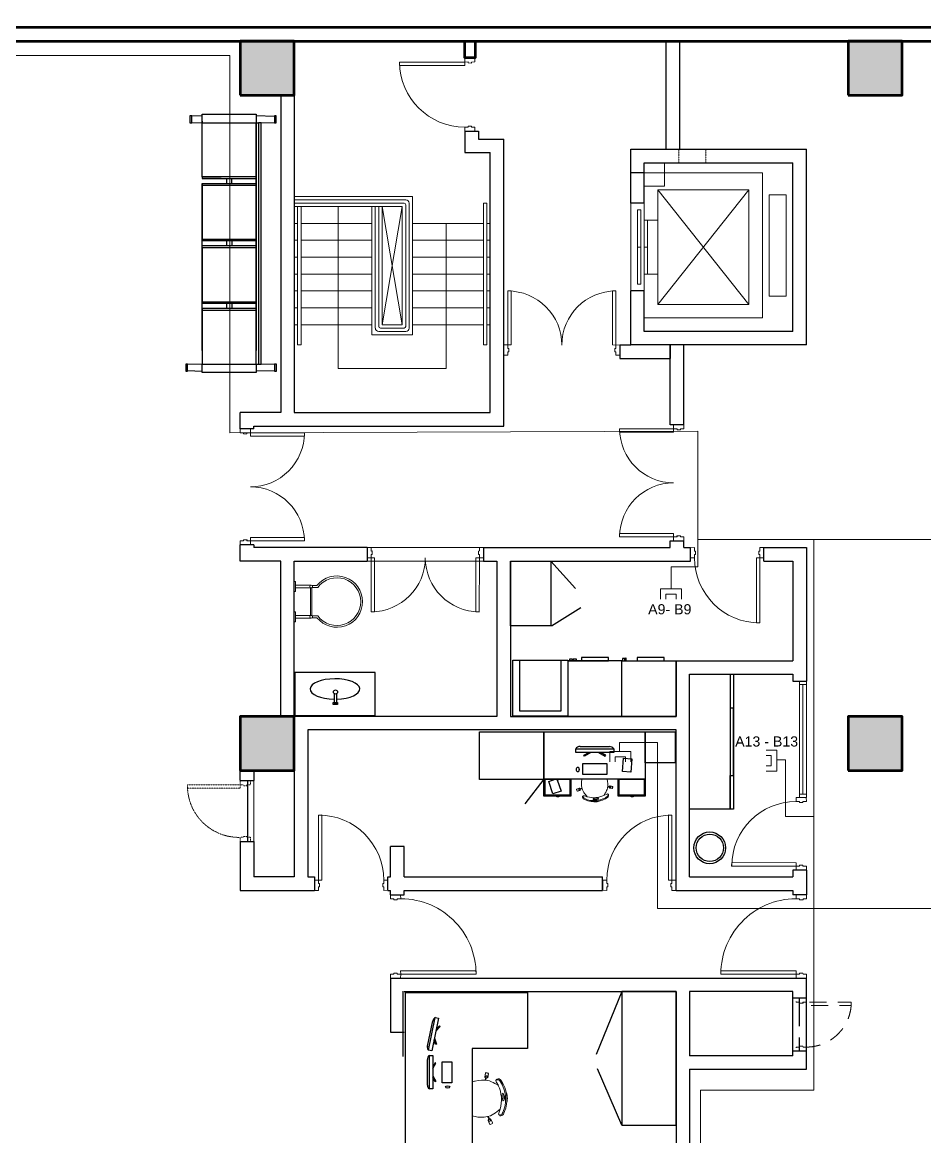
# Model space of a CAD drawing. Header units: millimetres. Extents: x 521 to 148073, y -17811 to 32040.
# Drawn here: x 15296 to 29026, y 15078 to 32040 of the extents above; entities that cross this region are included whole.
import ezdxf

# ---------------------------------------------------------------- set-up
doc = ezdxf.new("R2010")
doc.units = ezdxf.units.MM
doc.linetypes.add('DGN Style 2', pattern=[0.41784, 0.250704, -0.167136])
doc.linetypes.add('DGN Style 3', pattern=[0.584976, 0.41784, -0.167136])
for name, color, linetype, lineweight in [('nabytek', 7, 'Continuous', 30), ('OAP220', 1, 'Continuous', 30), ('OAP240', 7, 'Continuous', 0), ('OAP280', 2, 'Continuous', 53), ('OAP313', 1, 'Continuous', 0), ('OAP314', 5, 'Continuous', 0), ('OAP315', 5, 'Continuous', 0), ('OAP325', 1, 'Continuous', 0), ('OAP341', 5, 'Continuous', 0), ('OAP417', 2, 'Continuous', 0), ('OAP660', 7, 'Continuous', 0), ('RC1.', 190, 'Continuous', 20)]:
    doc.layers.add(name, color=color, linetype=linetype, lineweight=lineweight)
doc.layers.add('PDF_Geometrie', color=7, linetype='Continuous', true_color=0xbdbdbd)
doc.layers.add('srafa', color=7, linetype='Continuous')
doc.styles.add('PDF Arial', font='arial.ttf')

# ---------------------------------------------------------------- blocks, each defined once
blk = doc.blocks.new('*U14')
at = {"layer": 'OAP313', "linetype": 'DGN Style 2', "flags": 128}
for points in [[(-0.266, 0.436), (-0.222, 0.395), (-0.188, 0.431), (-0.177, 0.421), (-0.142, 0.457), (-0.153, 0.467), (-0.119, 0.503), (-0.162, 0.545), (-0.266, 0.436)], [(0.302, -0.106), (0.258, -0.065), (0.293, -0.028), (0.282, -0.018), (0.317, 0.018), (0.328, 0.008), (0.362, 0.044), (0.405, 0.002), (0.302, -0.106)], [(-0.236, -0.51), (-0.2, -0.545), (0.258, -0.065), (0.222, -0.03), (-0.236, -0.51)]]:
    blk.add_lwpolyline(points, close=True, dxfattribs=at)
at = {"layer": 'OAP313', "linetype": 'DGN Style 2', "extrusion": (0, 0, -1)}
blk.add_arc((-0.26, -0.064), 0.666, 313.7679, 43.5275, dxfattribs=at)
blk = doc.blocks.new('AP600-90_1')
at = {"layer": 'OAP313', "linetype": 'DGN Style 2', "rotation": 313.6892711747349}
blk.add_blockref('*U14', (-0.132, 0.291), dxfattribs=at)
blk = doc.blocks.new('*U12')
at = {"layer": 'OAP220'}
for p, q in [((0.43, 0.178), (0.543, 0.013)), ((-0.217, -0.266), (-0.104, -0.431))]:
    blk.add_line(p, q, dxfattribs=at)
at = {"layer": 'OAP220', "linetype": 'DGN Style 3'}
blk.add_line((-0.158, -0.353), (0.49, 0.091), dxfattribs=at)
at = {"layer": 'OAP313', "linetype": 'DGN Style 2', "rotation": 304.477440899856}
blk.add_blockref('AP600-90_1', (-0.217, -0.266), dxfattribs=at)
blk = doc.blocks.new('AP600-90')
at = {"layer": 'OAP220', "rotation": 55.52255910014399}
blk.add_blockref('*U12', (-0.097, 0.33), dxfattribs=at)
blk = doc.blocks.new('*U6')
at = {"layer": 'OAP315', "extrusion": (0, 0, -1), "flags": 128}
for points in [[(-0.649, 0.332), (-0.607, 0.289), (-0.643, 0.254), (-0.633, 0.243), (-0.669, 0.209), (-0.68, 0.22), (-0.716, 0.185), (-0.757, 0.229), (-0.649, 0.332)], [(0.059, -0.409), (0.025, -0.373), (0.723, 0.294), (0.757, 0.258), (0.059, -0.409)], [(0.101, -0.452), (0.059, -0.409), (0.023, -0.444), (0.013, -0.433), (-0.023, -0.467), (-0.013, -0.478), (-0.049, -0.513), (-0.008, -0.556), (0.101, -0.452)]]:
    blk.add_lwpolyline(points, close=True, dxfattribs=at)
at = {"layer": 'OAP315'}
blk.add_arc((-0.059, -0.409), 0.965, 46.3107, 136.3107, dxfattribs=at)
blk = doc.blocks.new('A900-90')
at = {"layer": 'OAP315', "rotation": 313.6892712838268}
blk.add_blockref('*U6', (0.397, 0.24), dxfattribs=at)
blk = doc.blocks.new('*U8')
at = {"layer": 'OAP315', "extrusion": (0, 0, -1), "flags": 128}
for points in [[(-0.486, 0.735), (-0.532, 0.754), (-0.836, 0.014), (-0.789, -0.005), (-0.486, 0.735)], [(0.645, -0.593), (0.599, -0.574), (0.902, 0.167), (0.948, 0.148), (0.645, -0.593)], [(-0.891, 0.037), (-0.836, 0.014), (-0.855, -0.032), (-0.841, -0.038), (-0.86, -0.084), (-0.874, -0.079), (-0.893, -0.125), (-0.948, -0.102), (-0.891, 0.037)], [(0.7, -0.615), (0.645, -0.593), (0.626, -0.639), (0.612, -0.633), (0.593, -0.68), (0.607, -0.685), (0.588, -0.731), (0.643, -0.754), (0.7, -0.615)]]:
    blk.add_lwpolyline(points, close=True, dxfattribs=at)
at = {"layer": 'OAP315', "extrusion": (0, 0, -1)}
blk.add_arc((-0.836, 0.014), 0.8, 337.7176, 67.7176, dxfattribs=at)
at = {"layer": 'OAP315'}
blk.add_arc((-0.645, -0.593), 0.8, 22.2824, 112.2824, dxfattribs=at)
blk = doc.blocks.new('B1500-91')
at = {"layer": 'OAP315', "rotation": 67.71764840910753}
blk.add_blockref('*U8', (-0.304, 0.881), dxfattribs=at)
blk = doc.blocks.new('*U43')
at = {"layer": 'OAP280', "lineweight": 0}
for p, q in [((-0.266, 0.062), (0.127, 0.198)), ((-0.257, 0.044), (0.131, 0.178)), ((0.127, 0.187), (0.204, -0.034)), ((0.165, 0.2), (0.242, -0.021)), ((-0.298, 0.04), (-0.221, -0.181)), ((-0.26, 0.053), (-0.184, -0.168)), ((-0.273, -0.199), (-0.132, -0.15)), ((-0.132, -0.15), (-0.126, -0.165)), ((0.152, -0.052), (0.294, -0.003)), ((0.157, -0.067), (0.152, -0.052)), ((0.294, -0.003), (0.299, -0.018)), ((-0.268, -0.214), (-0.273, -0.199))]:
    blk.add_line(p, q, dxfattribs=at)
for centre in [(0.146, 0.194), (-0.279, 0.047)]:
    blk.add_circle(centre, 0.02, dxfattribs=at)
blk = doc.blocks.new('*U42')
at = {"layer": 'OAP280', "lineweight": 0}
for p, q in [((-0.281, 0.102), (-0.224, 0.141)), ((-0.266, 0.08), (-0.198, 0.126)), ((-0.027, -0.269), (0.041, -0.222)), ((-0.011, -0.291), (0.046, -0.252))]:
    blk.add_line(p, q, dxfattribs=at)
for radius, start, end in [(0.38, 34.4774, 175.6212), (0.353, 34.4773, 177.6887)]:
    blk.add_arc((0.155, 0.112), radius, start, end, dxfattribs=at)
at = {"layer": 'OAP280', "lineweight": 0, "extrusion": (0, 0, -1)}
for radius, start, end in [(0.353, 145.5224, 288.7338), (0.38, 145.5226, 286.6663)]:
    blk.add_arc((-0.155, 0.112), radius, start, end, dxfattribs=at)
at = {"layer": 'OAP280', "lineweight": 0, "rotation": 285.4165322629531}
blk.add_blockref('*U43', (-0.257, -0.199), dxfattribs=at)
blk = doc.blocks.new('*U45')
at = {"layer": 'OAP315', "extrusion": (0, 0, -1), "flags": 128}
for points in [[(0.059, -0.409), (0.025, -0.373), (0.715, 0.287), (0.75, 0.251), (0.059, -0.409)], [(-0.642, 0.325), (-0.6, 0.282), (-0.636, 0.247), (-0.626, 0.236), (-0.662, 0.202), (-0.673, 0.212), (-0.709, 0.178), (-0.75, 0.221), (-0.642, 0.325)], [(0.101, -0.452), (0.059, -0.409), (0.023, -0.444), (0.013, -0.433), (-0.023, -0.467), (-0.013, -0.478), (-0.049, -0.513), (-0.008, -0.556), (0.101, -0.452)]]:
    blk.add_lwpolyline(points, close=True, dxfattribs=at)
at = {"layer": 'OAP315'}
blk.add_arc((-0.059, -0.409), 0.955, 46.3107, 136.3107, dxfattribs=at)
blk = doc.blocks.new('A900-90_1')
at = {"layer": 'OAP315', "rotation": 313.6892712838268}
blk.add_blockref('*U45', (0.397, 0.24), dxfattribs=at)
blk = doc.blocks.new('*U46')
at = {"layer": 'OAP315', "flags": 128}
for points in [[(-0.479, 0.211), (-0.451, 0.17), (0.469, 0.801), (0.441, 0.843), (-0.479, 0.211)], [(-0.513, 0.26), (-0.479, 0.211), (-0.52, 0.183), (-0.512, 0.17), (-0.553, 0.142), (-0.562, 0.154), (-0.603, 0.126), (-0.637, 0.175), (-0.513, 0.26)], [(0.186, -0.758), (0.152, -0.708), (0.111, -0.737), (0.102, -0.724), (0.061, -0.753), (0.069, -0.765), (0.028, -0.793), (0.062, -0.843), (0.186, -0.758)]]:
    blk.add_lwpolyline(points, close=True, dxfattribs=at)
at = {"layer": 'OAP315'}
blk.add_arc((-0.479, 0.211), 1.116, 301.9098, 34.4774, dxfattribs=at)

msp = doc.modelspace()

# ---------------------------------------------------------------- linework, layer by layer
at = {"layer": 'nabytek'}
for p, q in [((18033, 30614), (17873, 30611)), ((18033, 30537), (18033, 30511)), ((19134, 30607), (18855, 30614)), ((17873, 30515), (18033, 30511)), ((18033, 30511), (18855, 30511)), ((18855, 30511), (19134, 30516)), ((18855, 30511), (18855, 29689)), ((18855, 29689), (18033, 29689)), ((18033, 29689), (18321, 29689)), ((18033, 29689), (18033, 29663)), ((18485, 29689), (18403, 29689)), ((18033, 29663), (18855, 29663)), ((18033, 29586), (18855, 29586)), ((18033, 29586), (18033, 29560)), ((18033, 29560), (18855, 29560)), ((18033, 29560), (18033, 28738)), ((18321, 29586), (18444, 29586)), ((18403, 29663), (18403, 29586)), ((18444, 29586), (18485, 29586)), ((18485, 29586), (18485, 29663)), ((18033, 28738), (18855, 28738)), ((18855, 28712), (18033, 28712)), ((18403, 28712), (18403, 28635)), ((18403, 28712), (18403, 28635)), ((18485, 28712), (18485, 28635)), ((18855, 28738), (18855, 28712)), ((18892, 28738), (18892, 28712)), ((18855, 28635), (18033, 28635)), ((18855, 28609), (18033, 28609)), ((18033, 28609), (18033, 27787)), ((18855, 28635), (18855, 28609)), ((18033, 27787), (18855, 27787)), ((18855, 27761), (18033, 27761)), ((18403, 27684), (18033, 27684)), ((18033, 27684), (18033, 27659)), ((18033, 27659), (18855, 27659)), ((18033, 27659), (18033, 26836)), ((18403, 27761), (18403, 27684)), ((18403, 27761), (18403, 27684)), ((18485, 27684), (18403, 27684)), ((18485, 27761), (18485, 27684)), ((18855, 27684), (18485, 27684)), ((18855, 27787), (18855, 27761)), ((18855, 27659), (18855, 27684)), ((18855, 26836), (18855, 27042)), ((18892, 27042), (18892, 26836)), ((18033, 26835), (17810, 26831)), ((18033, 26836), (18855, 26836)), ((18033, 26708), (18033, 26836)), ((18855, 26836), (18892, 26836)), ((18855, 26836), (18855, 26708)), ((19135, 26829), (18856, 26835)), ((17810, 26738), (18033, 26732)), ((18855, 26708), (18033, 26708)), ((18856, 26733), (19135, 26738)), ((23337, 23839), (23712, 23421)), ((23346, 22856), (23795, 23132)), ((22758, 22332), (22860, 22332)), ((22860, 22332), (22860, 21561)), ((23493, 21561), (23493, 22332)), ((23597, 22322), (23803, 22322)), ((26064, 22117), (26118, 22117)), ((26118, 22117), (26118, 20061)), ((22860, 21561), (23493, 21561)), ((26118, 21603), (26064, 21603)), ((26118, 20575), (26118, 21603)), ((23782, 21016), (24231, 21016)), ((23842, 20883), (23915, 20926)), ((23849, 20870), (23842, 20883)), ((23946, 20926), (23849, 20870)), ((24068, 20926), (24165, 20870)), ((24172, 20883), (24099, 20926)), ((24165, 20870), (24172, 20883)), ((26064, 20061), (26064, 20575)), ((26064, 20575), (26118, 20575)), ((23233, 20520), (22940, 20147)), ((24275, 20378), (24281, 20405)), ((26118, 20061), (26064, 20061)), ((24419, 17286), (24027, 16329)), ((21460, 16456), (21541, 16841)), ((21589, 16686), (21654, 16758)), ((21644, 16767), (21594, 16712)), ((21654, 16758), (21644, 16767)), ((21585, 16484), (21561, 16554)), ((21567, 16580), (21597, 16488)), ((21597, 16488), (21585, 16484)), ((21462, 15863), (21462, 16256)), ((21578, 16205), (21541, 16141)), ((21541, 16114), (21590, 16198)), ((21590, 16198), (21578, 16205)), ((21541, 16006), (21590, 15922)), ((21578, 15916), (21541, 15980)), ((22387, 16041), (22350, 16050)), ((24419, 15254), (24047, 16112)), ((21590, 15922), (21578, 15916))]:
    msp.add_line(p, q, dxfattribs=at)
for points in [[(17846, 30511), (17873, 30511), (17873, 30615), (17846, 30615)], [(19161, 30614), (19134, 30614), (19134, 30510), (19161, 30510)], [(18892, 26836), (18929, 26836), (18929, 30511), (18892, 30511)], [(17782, 26732), (17810, 26732), (17810, 26836), (17782, 26836)], [(19162, 26835), (19135, 26835), (19135, 26731), (19162, 26731)], [(22723, 23839), (23340, 23839), (23340, 22856), (22723, 22856)], [(23597, 21481), (22758, 21481), (22758, 22332), (23597, 22332)], [(24419, 22322), (23597, 22322), (23597, 21481), (24419, 21481)], [(23619, 22322), (23667, 22322), (23667, 22347), (23619, 22347)], [(23678, 22322), (23729, 22322), (23729, 22347), (23678, 22347)], [(23803, 22322), (24214, 22322), (24214, 22374), (23803, 22374)], [(25242, 21474), (24419, 21474), (24419, 22322), (25242, 22322)], [(24429, 22322), (24461, 22322), (24461, 22358), (24429, 22358)], [(24473, 22322), (24482, 22322), (24482, 22360), (24473, 22360)], [(24652, 22322), (25063, 22322), (25063, 22374), (24652, 22374)], [(19445, 21488), (20667, 21488), (20667, 22141), (19445, 22141)], [(25447, 22117), (26064, 22117), (26064, 20061), (25447, 20061)], [(20028, 21686), (20090, 21686), (20090, 21658), (20028, 21658)], [(23233, 21243), (23233, 20517), (22250, 20517), (22250, 21243)], [(23233, 21243), (24775, 21243), (24775, 20520), (23233, 20520)], [(24775, 21243), (25231, 21243), (25231, 20768), (24775, 20768)], [(24298, 20984), (24298, 20926), (23716, 20926), (23716, 20984)], [(24189, 20761), (24189, 20593), (23822, 20593), (23822, 20761)], [(24441, 20839), (24572, 20829), (24556, 20629), (24426, 20639)], [(23233, 20520), (23644, 20520), (23644, 20263), (23233, 20263)], [(23249, 20520), (23625, 20520), (23625, 20279), (23249, 20279)], [(23426, 20520), (23453, 20520), (23453, 20511), (23426, 20511)], [(24364, 20520), (24775, 20520), (24775, 20263), (24364, 20263)], [(24379, 20520), (24756, 20520), (24756, 20279), (24379, 20279)], [(23428, 20263), (23457, 20263), (23457, 20253), (23428, 20253)], [(24558, 20263), (24588, 20263), (24588, 20253), (24558, 20253)], [(25242, 17286), (24419, 17286), (24419, 15254), (25242, 15254)], [(21580, 16893), (21630, 16882), (21526, 16384), (21476, 16394)], [(21490, 16315), (21541, 16315), (21541, 15805), (21490, 15805)], [(21686, 16220), (21833, 16220), (21833, 15898), (21686, 15898)]]:
    msp.add_lwpolyline(points, close=True, dxfattribs=at)
for points in [[(18033, 29689), (18033, 30640), (18855, 30640), (18855, 27042)], [(18855, 27042), (18855, 30511), (18892, 30511), (18892, 27042)], [(18033, 27042), (18033, 29586)], [(20040, 21825), (20040, 21680), (20080, 21680), (20080, 21823)], [(23434, 20511), (23494, 20339), (23370, 20296), (23305, 20486), (23404, 20520)], [(22141, 16421), (22141, 14516), (21124, 14516), (21124, 17271), (22257, 17271)], [(22257, 17271), (22985, 17271), (22985, 16421), (22141, 16421)]]:
    msp.add_lwpolyline(points, dxfattribs=at)
at = {"layer": 'nabytek', "lineweight": 13}
for points in [[(23737, 20336), (23727, 20361)], [(23769, 20382), (23732, 20366), (23777, 20381)], [(23782, 20350), (23744, 20335), (23787, 20356)], [(23769, 20382), (23772, 20382), (23774, 20380)], [(23787, 20356), (23786, 20359), (23781, 20370), (23777, 20381)], [(23812, 20386), (23784, 20374)], [(23814, 20377), (23788, 20367)], [(24203, 20414), (24225, 20408)], [(24203, 20405), (24223, 20400)], [(24226, 20390), (24226, 20393), (24229, 20404), (24232, 20416)], [(24232, 20385), (24271, 20376), (24226, 20390)], [(24239, 20418), (24279, 20409), (24232, 20416)], [(24235, 20415), (24237, 20417), (24239, 20418)], [(24275, 20378), (24274, 20376), (24271, 20376)], [(23744, 20335), (23742, 20335), (23740, 20337)], [(23876, 20200), (23838, 20217), (23830, 20223), (23824, 20233)], [(23876, 20200), (23838, 20217), (23830, 20223), (23824, 20233)], [(23829, 20264), (23833, 20268)], [(23829, 20264), (23833, 20268)], [(23835, 20268), (23848, 20267)], [(23835, 20268), (23848, 20267)], [(23891, 20252), (23848, 20267)], [(23891, 20252), (23848, 20267)], [(23866, 20285), (23891, 20252)], [(23866, 20285), (23891, 20252)], [(24074, 20187), (24025, 20180), (23976, 20179)], [(24074, 20187), (24025, 20180), (23976, 20179)], [(23991, 20210), (23984, 20213), (23981, 20219), (23986, 20224), (24001, 20228)], [(23991, 20210), (23984, 20213), (23981, 20219), (23986, 20224), (24001, 20228)], [(23981, 20219), (23986, 20224), (23981, 20219), (23984, 20213)], [(23981, 20219), (23986, 20224), (23981, 20219), (23984, 20213)], [(23986, 20224), (24001, 20228)], [(23986, 20224), (24001, 20228)], [(23991, 20210), (24022, 20213)], [(23991, 20210), (24022, 20213)], [(24001, 20228), (24021, 20230), (24042, 20231)], [(24001, 20228), (24021, 20230), (24042, 20231)], [(24021, 20230), (24001, 20228)], [(24021, 20230), (24001, 20228)], [(24002, 20211), (24002, 20207)], [(24009, 20206), (24005, 20212)], [(24006, 20207), (24005, 20212)], [(24032, 20214), (24029, 20207), (24026, 20206), (24008, 20212)], [(24042, 20231), (24021, 20230)], [(24042, 20231), (24021, 20230)], [(24022, 20213), (24054, 20215)], [(24022, 20213), (24054, 20215)], [(24074, 20187), (24025, 20180)], [(24074, 20187), (24025, 20180)], [(24035, 20214), (24036, 20208)], [(24042, 20231), (24057, 20229)], [(24042, 20231), (24057, 20229), (24063, 20225), (24060, 20219), (24054, 20215)], [(24042, 20231), (24057, 20229)], [(24042, 20231), (24057, 20229), (24063, 20225), (24060, 20219), (24054, 20215)], [(24060, 20219), (24054, 20215), (24060, 20219), (24063, 20225)], [(24060, 20219), (24054, 20215), (24060, 20219), (24063, 20225)], [(24087, 20190), (24074, 20187)], [(24087, 20190), (24074, 20187)], [(24146, 20271), (24166, 20308)], [(24146, 20271), (24166, 20308)], [(24187, 20293), (24146, 20271)], [(24187, 20293), (24146, 20271)], [(24216, 20263), (24211, 20252), (24204, 20245), (24169, 20223)], [(24216, 20263), (24211, 20252), (24204, 20245), (24169, 20223)], [(24187, 20293), (24199, 20296)], [(24187, 20293), (24199, 20296)], [(24201, 20296), (24205, 20293)], [(24201, 20296), (24205, 20293)], [(23962, 20180), (23962, 20181)], [(23962, 20180), (23962, 20181)], [(24025, 20180), (23976, 20179)], [(24025, 20180), (23976, 20179)]]:
    msp.add_lwpolyline(points, dxfattribs=at)
at = {"layer": 'nabytek'}
for centre, radius in [((20061, 21847), 31), ((25756, 19475), 241), ((25756, 19475), 208)]:
    msp.add_circle(centre, radius, dxfattribs=at)
for centre, radius, start, end in [((23776, 20944), 72.3, 85.6855, 146.0418), ((24228, 20923), 92.7, 41.0903, 91.6783), ((21620, 16822), 81.2, 119.2314, 169.8193), ((21521, 16438), 63.4, 163.8266, 224.1829), ((21543, 16254), 81.2, 131.0903, 181.6783), ((21525, 15858), 63.4, 175.6855, 236.0418)]:
    msp.add_arc(centre, radius, start, end, dxfattribs=at)
at = {"layer": 'nabytek', "lineweight": 13}
for centre, radius, start, end in [((24133, 20457), 329, 174.2916, 197.7947), ((24133, 20457), 329, 174.2916, 197.7947), ((23981, 20477), 175, 164.969, 175.8878), ((23981, 20477), 175, 164.969, 175.8878), ((24073, 20468), 277, 203.7964, 221.5067), ((24073, 20468), 277, 203.7964, 221.5067), ((23933, 20457), 277, 327.339, 345.0494), ((23933, 20457), 277, 327.339, 345.0494), ((23875, 20437), 329, 351.0504, 14.5536), ((23875, 20437), 329, 351.0504, 14.5536), ((23874, 20250), 53.2, 173.6868, 198.5143), ((23874, 20250), 53.2, 173.6868, 198.5143), ((23853, 20255), 25.2, 160.9045, 199.3357), ((23853, 20255), 25.2, 160.9045, 199.3357), ((23853, 20255), 25.2, 160.9045, 199.3357), ((23853, 20255), 25.2, 160.9045, 199.3357), ((23851, 20252), 22.1, 192.5077, 231.6906), ((23851, 20252), 22.1, 192.5077, 231.6906), ((23851, 20252), 22.1, 192.5077, 231.6906), ((23851, 20252), 22.1, 192.5077, 231.6906), ((23942, 20398), 194, 237.4248, 250.0501), ((23942, 20398), 194, 237.4248, 250.0501), ((23942, 20398), 194, 237.4248, 250.0501), ((23942, 20398), 194, 237.4248, 250.0501), ((23999, 20536), 344, 248.9229, 263.2418), ((23999, 20536), 344, 248.9229, 263.2418), ((23999, 20536), 344, 248.9229, 263.2418), ((23999, 20536), 344, 248.9229, 263.2418), ((23999, 20534), 356, 249.8467, 266.2196), ((23999, 20534), 356, 249.8467, 266.2196), ((23992, 20606), 368, 254.192, 274.4662), ((23992, 20606), 368, 254.192, 274.4662), ((23992, 20606), 368, 254.192, 274.4662), ((23992, 20606), 368, 254.192, 274.4662), ((23998, 20520), 327, 263.0467, 274.4922), ((23998, 20520), 327, 263.0467, 274.4922), ((23998, 20520), 327, 263.0467, 274.4922), ((23998, 20520), 327, 263.0467, 274.4922), ((24016, 20297), 90.8, 253.6066, 274.1247), ((24016, 20297), 90.8, 253.6066, 274.1247), ((23992, 20606), 368, 274.3791, 294.6532), ((23992, 20606), 368, 274.3791, 294.6532), ((23992, 20606), 368, 274.3791, 294.6532), ((23992, 20606), 368, 274.3791, 294.6532), ((24015, 20297), 90.8, 274.721, 295.2388), ((24015, 20297), 90.8, 274.721, 295.2388), ((23999, 20520), 327, 274.3529, 285.7986), ((23999, 20520), 327, 274.3529, 285.7986), ((23999, 20520), 327, 274.3529, 285.7986), ((23999, 20520), 327, 274.3529, 285.7986), ((23996, 20534), 356, 282.6255, 298.9984), ((23996, 20534), 356, 282.6255, 298.9984), ((23996, 20536), 344, 285.6034, 299.9223), ((23996, 20536), 344, 285.6034, 299.9223), ((23996, 20536), 344, 285.6034, 299.9223), ((23996, 20536), 344, 285.6034, 299.9223), ((24074, 20408), 194, 298.794, 311.4214), ((24074, 20408), 194, 298.794, 311.4214), ((24074, 20408), 194, 298.794, 311.4214), ((24074, 20408), 194, 298.794, 311.4214), ((24186, 20278), 22.1, 317.1546, 356.3375), ((24186, 20278), 22.1, 317.1546, 356.3375), ((24186, 20278), 22.1, 317.1546, 356.3375), ((24186, 20278), 22.1, 317.1546, 356.3375), ((24183, 20281), 25.2, 349.5095, 27.9407), ((24183, 20281), 25.2, 349.5095, 27.9407), ((24183, 20281), 25.2, 349.5095, 27.9407), ((24183, 20281), 25.2, 349.5095, 27.9407), ((24163, 20272), 53.2, 350.3322, 15.1518), ((24163, 20272), 53.2, 350.3322, 15.1518), ((24010, 20364), 189, 255.3185, 274.7441), ((24010, 20364), 189, 255.3185, 274.7441)]:
    msp.add_arc(centre, radius, start, end, dxfattribs=at)
at = {"layer": 'nabytek'}
msp.add_ellipse((20054, 21892), major_axis=(377, 0), ratio=0.412763, start_param=4.78119, end_param=10.953486, dxfattribs=at)
for centre, major_axis in [((23747, 20667), (0, -36.8)), ((21768, 15833), (32.2, 0))]:
    msp.add_ellipse(centre, major_axis=major_axis, ratio=0.550267, dxfattribs=at)
at = {"layer": 'nabytek', "lineweight": 13}
for points in [[(23730, 20362), (23729, 20363), (23730, 20366), (23732, 20366)], [(23761, 20364), (23760, 20371), (23767, 20379), (23773, 20379)], [(23764, 20361), (23761, 20366), (23764, 20374), (23769, 20376)], [(23775, 20352), (23769, 20351), (23761, 20358), (23761, 20364)], [(23778, 20354), (23773, 20352), (23765, 20356), (23764, 20361)], [(23769, 20376), (23774, 20378), (23782, 20376), (23784, 20371)], [(23773, 20379), (23780, 20380), (23788, 20373), (23788, 20366)], [(23784, 20371), (23789, 20360), (23782, 20352), (23775, 20352)], [(23785, 20368), (23787, 20363), (23783, 20356), (23778, 20354)], [(23788, 20366), (23784, 20353), (23783, 20351), (23782, 20350)], [(24223, 20400), (24222, 20407), (24229, 20415), (24236, 20415)], [(24238, 20388), (24231, 20387), (24223, 20394), (24223, 20400)], [(24235, 20390), (24230, 20390), (24225, 20397), (24225, 20402)], [(24226, 20406), (24228, 20411), (24235, 20414), (24240, 20412)], [(24232, 20385), (24230, 20385), (24229, 20388), (24229, 20389)], [(24248, 20399), (24247, 20393), (24240, 20389), (24235, 20390)], [(24236, 20415), (24242, 20416), (24250, 20409), (24250, 20402)], [(24250, 20402), (24251, 20396), (24244, 20388), (24238, 20388)], [(24240, 20412), (24246, 20411), (24250, 20404), (24248, 20399)], [(24279, 20409), (24280, 20408), (24282, 20406), (24281, 20405)], [(23821, 20256), (23822, 20261), (23828, 20267), (23833, 20268)], [(23821, 20256), (23822, 20261), (23828, 20267), (23833, 20268)], [(23829, 20264), (23830, 20266), (23833, 20268), (23835, 20268)], [(23829, 20264), (23830, 20266), (23833, 20268), (23835, 20268)], [(24074, 20187), (24068, 20182), (24047, 20176), (24025, 20175)], [(24074, 20187), (24068, 20182), (24047, 20176), (24025, 20175)], [(24199, 20296), (24201, 20297), (24204, 20295), (24205, 20293)], [(24199, 20296), (24201, 20297), (24204, 20295), (24205, 20293)], [(24201, 20296), (24207, 20296), (24213, 20291), (24215, 20286)], [(24201, 20296), (24207, 20296), (24213, 20291), (24215, 20286)]]:
    msp.add_open_spline(points, degree=3, dxfattribs=at)
at = {"layer": 'OAP220'}
for p, q in [((25087, 31753), (25087, 30109)), ((25293, 31753), (25293, 30109)), ((19228, 30931), (19228, 26100)), ((19434, 30931), (19434, 26100)), ((22029, 30381), (22029, 30057)), ((22029, 30381), (22235, 30381)), ((22235, 30381), (22235, 30263)), ((22235, 30263), (22620, 30263)), ((22620, 25894), (22620, 30263)), ((22029, 30057), (22415, 30057)), ((22415, 26100), (22415, 30057)), ((24553, 30109), (27225, 30109)), ((24553, 29287), (24553, 30109)), ((27225, 27128), (27225, 30109)), ((24758, 29287), (24758, 29903)), ((24758, 29903), (27020, 29903)), ((27020, 27334), (27020, 29903)), ((24758, 29749), (24553, 29749)), ((24758, 29287), (24553, 29287)), ((24758, 27950), (24553, 27950)), ((24553, 27128), (24553, 27950)), ((24758, 27334), (24758, 27950)), ((27020, 27334), (24758, 27334)), ((24388, 27128), (24553, 27128)), ((24388, 27128), (24388, 26922)), ((24553, 27128), (24553, 27128)), ((27225, 27128), (24553, 27128)), ((25529, 27128), (25154, 27128)), ((25154, 27128), (25154, 26922)), ((25154, 25915), (25154, 27128)), ((25360, 25915), (25360, 27128)), ((24388, 26922), (25154, 26922)), ((19228, 26100), (18612, 26100)), ((18612, 25853), (18612, 26100)), ((19434, 26100), (22415, 26100)), ((18817, 25853), (18612, 25853)), ((18817, 25853), (18817, 25894)), ((18817, 25894), (22620, 25894)), ((25360, 25915), (25154, 25915)), ((18612, 23839), (18612, 24085)), ((18817, 24085), (18612, 24085)), ((18817, 24085), (18817, 24044)), ((25154, 24147), (25360, 24147)), ((25154, 24044), (25154, 24147)), ((25360, 24044), (25360, 24147)), ((20544, 24044), (18817, 24044)), ((20544, 24044), (20544, 23839)), ((22312, 24044), (22312, 23839)), ((22312, 24044), (25154, 24044)), ((25360, 24044), (25463, 24044)), ((25463, 23839), (25463, 24044)), ((26578, 23839), (26578, 24044)), ((26578, 24044), (26781, 24044)), ((26781, 24044), (27225, 24044)), ((27225, 24044), (27225, 22014)), ((19228, 23839), (18612, 23839)), ((19228, 21472), (19228, 23839)), ((22312, 23839), (22518, 23839)), ((22518, 23839), (22518, 21474)), ((22723, 23839), (22723, 21474)), ((22723, 23839), (25463, 23839)), ((26578, 23839), (27020, 23839)), ((27020, 23839), (27020, 22322)), ((25242, 22322), (27020, 22322)), ((25242, 21474), (25242, 22322)), ((25447, 19033), (25447, 22117)), ((25447, 22117), (27020, 22117)), ((27020, 22117), (27020, 22014)), ((27020, 22014), (27225, 22014)), ((22518, 21474), (19434, 21474)), ((22723, 21474), (25242, 21474)), ((25242, 21269), (19640, 21269)), ((19640, 21269), (19640, 19033)), ((24581, 21269), (24581, 21271)), ((25242, 18828), (25242, 21269)), ((18612, 20498), (18612, 20652)), ((18817, 20652), (18817, 20498)), ((19434, 20652), (19434, 19033)), ((18612, 20498), (18817, 20498)), ((18612, 20498), (18817, 20498)), ((18612, 19573), (18612, 18828)), ((18612, 19573), (18817, 19573)), ((18817, 19573), (18817, 19033)), ((20899, 19033), (20899, 19496)), ((21104, 19496), (20899, 19496)), ((21104, 19033), (21104, 19496)), ((19434, 19033), (18817, 19033)), ((19640, 19033), (19742, 19033)), ((19742, 19033), (19742, 18828)), ((20858, 18828), (20858, 19033)), ((20858, 19033), (20899, 19033)), ((21104, 19033), (24126, 19033)), ((24126, 18828), (24126, 19033)), ((25447, 19033), (27020, 19033)), ((27225, 19136), (27020, 19136)), ((27020, 19136), (27020, 19033)), ((27225, 19136), (27225, 18761)), ((18612, 18828), (19742, 18828)), ((20858, 18828), (20899, 18828)), ((20899, 18761), (20899, 18828)), ((21104, 18828), (24126, 18828)), ((21104, 18761), (21104, 18828)), ((25242, 18828), (27020, 18828)), ((27020, 18828), (27020, 18761)), ((20899, 18761), (21104, 18761)), ((27225, 18761), (27020, 18761)), ((20899, 17491), (20899, 16669)), ((20899, 17491), (25447, 17491)), ((25242, 17491), (27225, 17491)), ((27225, 17144), (27225, 17491)), ((21090, 16299), (21090, 17296)), ((21104, 17286), (25242, 17286)), ((25242, 17286), (25242, 14094)), ((25447, 17286), (25447, 16309)), ((27020, 17286), (25447, 17286)), ((27020, 17144), (27020, 17286)), ((27020, 16425), (27020, 17144)), ((27225, 16425), (27225, 17144)), ((20899, 16669), (21104, 16669)), ((27020, 16309), (25447, 16309)), ((27020, 16309), (27020, 16425)), ((27225, 16104), (27225, 16425)), ((25447, 16104), (27225, 16104)), ((25447, 16104), (25447, 13889))]:
    msp.add_line(p, q, dxfattribs=at)
at = {"layer": 'OAP220', "linetype": 'DGN Style 2', "lineweight": 0}
for p, q in [((25285, 29903), (25285, 30109)), ((25696, 29903), (25696, 30109))]:
    msp.add_line(p, q, dxfattribs=at)
at = {"layer": 'OAP220', "linetype": 'DGN Style 3'}
msp.add_line((18720, 20498), (18720, 19573), dxfattribs=at)
at = {"layer": 'OAP220', "linetype": 'DGN Style 3', "lineweight": 13}
msp.add_line((18817, 20498), (18817, 19573), dxfattribs=at)
at = {"layer": 'OAP220', "flags": 128}
msp.add_lwpolyline([(19434, 21474), (19434, 23839), (20544, 23839)], dxfattribs=at)
at = {"layer": 'OAP240'}
for p, q in [((21233, 29389), (19434, 29389)), ((21233, 29389), (21233, 27282)), ((20770, 29235), (19434, 29235)), ((20616, 27282), (20616, 29235)), ((21078, 29235), (20770, 29235)), ((20770, 27436), (20770, 29235)), ((20770, 27436), (21078, 29235)), ((21078, 27436), (20770, 29235)), ((21078, 29235), (21078, 27436)), ((19485, 28978), (19434, 28978)), ((20616, 28978), (19537, 28978)), ((21233, 28978), (22312, 28978)), ((22363, 28978), (22415, 28978)), ((19485, 28721), (19434, 28721)), ((20616, 28721), (19537, 28721)), ((21233, 28721), (22312, 28721)), ((22363, 28721), (22415, 28721)), ((19485, 28464), (19434, 28464)), ((20616, 28464), (19537, 28464)), ((21233, 28464), (22312, 28464)), ((22363, 28464), (22415, 28464)), ((19485, 28207), (19434, 28207)), ((20616, 28207), (19537, 28207)), ((21233, 28207), (22312, 28207)), ((22363, 28207), (22415, 28207)), ((19485, 27950), (19434, 27950)), ((20616, 27950), (19537, 27950)), ((21233, 27950), (22312, 27950)), ((22363, 27950), (22415, 27950)), ((19485, 27693), (19434, 27693)), ((20616, 27693), (19537, 27693)), ((21233, 27693), (22312, 27693)), ((22363, 27693), (22415, 27693)), ((19485, 27436), (19434, 27436)), ((20616, 27436), (19537, 27436)), ((20770, 27436), (21078, 27436)), ((21233, 27436), (22312, 27436)), ((22363, 27436), (22415, 27436)), ((20616, 27282), (21233, 27282))]:
    msp.add_line(p, q, dxfattribs=at)
at = {"layer": 'OAP240', "color": 1, "linetype": 'Continuous', "lineweight": 0}
for p, q in [((20102, 29235), (20102, 26768)), ((21747, 28977), (21747, 26768)), ((21747, 26768), (20102, 26768))]:
    msp.add_line(p, q, dxfattribs=at)
at = {"layer": 'OAP280'}
for p, q in [((80697, 31959), (521, 31959)), ((932, 31753), (80491, 31753))]:
    msp.add_line(p, q, dxfattribs=at)
at = {"layer": 'OAP280', "flags": 128}
for points in [[(18612, 30931), (19434, 30931), (19434, 31753), (18612, 31753), (18612, 30931)], [(27863, 30931), (28685, 30931), (28685, 31753), (27863, 31753), (27863, 30931)], [(18612, 20652), (19434, 20652), (19434, 21474), (18612, 21474), (18612, 20652)], [(27863, 20652), (28685, 20652), (28685, 21474), (27863, 21474), (27863, 20652)]]:
    msp.add_lwpolyline(points, close=True, dxfattribs=at)
at = {"layer": 'OAP280'}
for points in [[(19434, 30931), (18612, 30931), (19434, 31753), (18612, 31753)], [(19434, 20652), (18612, 20652), (19434, 21474), (18612, 21474)], [(28685, 20652), (27863, 20652), (28685, 21474), (27863, 21474)]]:
    msp.add_solid(points, dxfattribs=at)
at = {"layer": 'OAP280', "extrusion": (0, 0, -1)}
msp.add_solid([(-28685, 30931), (-27863, 30931), (-28685, 31753), (-27863, 31753)], dxfattribs=at)
at = {"layer": 'OAP313', "linetype": 'DGN Style 2', "flags": 128}
for points in [[(18612, 20436), (18612, 20385), (17810, 20385), (17810, 20436), (18612, 20436)], [(18612, 20498), (18612, 20436), (18663, 20436), (18663, 20421), (18714, 20421), (18714, 20436), (18766, 20436), (18766, 20498), (18612, 20498)], [(18612, 19573), (18612, 19635), (18663, 19635), (18663, 19650), (18714, 19650), (18714, 19635), (18766, 19635), (18766, 19573), (18612, 19573)]]:
    msp.add_lwpolyline(points, close=True, dxfattribs=at)
at = {"layer": 'OAP313', "linetype": 'DGN Style 2', "extrusion": (0, 0, -1)}
msp.add_arc((-18594, 20419), 785, 268.7249, 357.4821, dxfattribs=at)
at = {"layer": 'OAP314', "color": 1, "linetype": 'Continuous', "lineweight": 53, "flags": 128}
msp.add_lwpolyline([(22184, 31753), (22184, 31497), (22029, 31497), (22029, 31753), (22184, 31753)], close=True, dxfattribs=at)
at = {"layer": 'OAP315'}
for p, q in [((22312, 24044), (20575, 24044)), ((22312, 23839), (20544, 23839))]:
    msp.add_line(p, q, dxfattribs=at)
at = {"layer": 'OAP325'}
for p, q in [((27123, 20292), (27123, 21963)), ((27174, 20292), (27174, 21963)), ((27225, 20293), (27225, 21963))]:
    msp.add_line(p, q, dxfattribs=at)
at = {"layer": 'OAP325', "flags": 128}
for points in [[(27225, 22014), (27225, 21963), (27123, 21963), (27123, 22014), (27225, 22014)], [(27225, 20292), (27225, 20241), (27123, 20241), (27123, 20292), (27225, 20292)]]:
    msp.add_lwpolyline(points, close=True, dxfattribs=at)
at = {"layer": 'OAP341'}
for p, q in [((19434, 29338), (21130, 29338)), ((19434, 29287), (21104, 29287)), ((19485, 27128), (19485, 29235)), ((19537, 27128), (19537, 29235)), ((20667, 29235), (20667, 28978)), ((20719, 29235), (20719, 27411)), ((21053, 29287), (20744, 29287)), ((21130, 29261), (21130, 27411)), ((21181, 29287), (21181, 28978)), ((22312, 27128), (22312, 29287)), ((22312, 29287), (22363, 29287)), ((22363, 27128), (22363, 29287)), ((20667, 28978), (20667, 27385)), ((21181, 28978), (21181, 28464)), ((21181, 28464), (21181, 27950)), ((21181, 27950), (21181, 27436)), ((20719, 27334), (21053, 27334)), ((20744, 27385), (20929, 27385)), ((21104, 27385), (20744, 27385)), ((21053, 27334), (21130, 27334)), ((21181, 27436), (21181, 27385)), ((19537, 27128), (19485, 27128)), ((22312, 27128), (22363, 27128))]:
    msp.add_line(p, q, dxfattribs=at)
at = {"layer": 'OAP341', "extrusion": (0, 0, -1)}
for centre, radius, start, end in [((-21104, 29261), 25.7, 90, 180), ((-20744, 27411), 25.7, 270, 359.8844), ((-21130, 27385), 51.4, 179.9171, 270.0262)]:
    msp.add_arc(centre, radius, start, end, dxfattribs=at)
at = {"layer": 'OAP341'}
for centre, radius, start, end in [((21130, 29287), 51.4, 360, 90), ((20719, 27385), 51.4, 179.9171, 270), ((21104, 27411), 25.7, 270, 359.8844)]:
    msp.add_arc(centre, radius, start, end, dxfattribs=at)
at = {"layer": 'OAP417', "lineweight": 40}
for p, q in [((80697, 31959), (521, 31959)), ((80491, 31753), (932, 31753))]:
    msp.add_line(p, q, dxfattribs=at)
at = {"layer": 'OAP660'}
for p, q in [((26352, 27745), (24964, 29492)), ((24964, 27745), (26352, 29492)), ((24553, 29287), (24553, 27950)), ((24758, 27950), (24758, 29287)), ((24964, 29030), (24758, 29030)), ((24964, 28207), (24758, 28207))]:
    msp.add_line(p, q, dxfattribs=at)
at = {"layer": 'OAP660', "flags": 128}
for points in [[(24758, 29543), (24758, 29903), (25067, 29903), (25067, 29543), (24758, 29543)], [(26557, 27539), (26557, 29749), (24758, 29749), (24758, 27539), (26557, 27539)], [(26352, 27745), (26352, 29492), (24964, 29492), (24964, 27745), (26352, 27745)], [(26917, 27873), (26917, 29415), (26660, 29415), (26660, 27873), (26917, 27873)], [(24656, 29184), (24656, 28618), (24707, 28618), (24707, 29184), (24656, 29184)], [(24758, 29030), (24758, 28618), (24810, 28618), (24810, 29030), (24758, 29030)], [(24656, 28053), (24656, 28618), (24707, 28618), (24707, 28053), (24656, 28053)], [(24758, 28207), (24758, 28618), (24810, 28618), (24810, 28207), (24758, 28207)]]:
    msp.add_lwpolyline(points, close=True, dxfattribs=at)
at = {"layer": 'PDF_Geometrie', "lineweight": 13}
for points in [[(22331, 15991), (22344, 16047), (22334, 15980)], [(22335, 15985), (22332, 15987), (22331, 15991)], [(22371, 15972), (22367, 15972), (22350, 15976), (22334, 15980)], [(22337, 15940), (22345, 15971)], [(22349, 15939), (22356, 15968)], [(22378, 15980), (22391, 16036), (22371, 15972)], [(22387, 16041), (22390, 16039), (22391, 16036)], [(22550, 15957), (22566, 15950), (22576, 15940), (22607, 15890)], [(22550, 15957), (22566, 15950), (22576, 15940), (22607, 15890)], [(22539, 15858), (22487, 15887)], [(22539, 15858), (22487, 15887)], [(22503, 15936), (22509, 15943)], [(22503, 15936), (22509, 15943)], [(22508, 15916), (22503, 15933)], [(22508, 15916), (22503, 15933)], [(22508, 15916), (22539, 15858)], [(22508, 15916), (22539, 15858)], [(22654, 15775), (22658, 15756)], [(22654, 15775), (22658, 15756)], [(22596, 15711), (22598, 15732), (22604, 15741), (22612, 15737), (22619, 15728)], [(22596, 15711), (22598, 15732), (22604, 15741), (22612, 15737), (22619, 15728)], [(22596, 15711), (22598, 15732)], [(22596, 15711), (22598, 15732)], [(22596, 15711), (22598, 15682)], [(22601, 15653), (22598, 15682), (22596, 15711)], [(22596, 15711), (22598, 15682)], [(22601, 15653), (22598, 15682), (22596, 15711)], [(22598, 15682), (22601, 15653)], [(22598, 15682), (22601, 15653)], [(22606, 15632), (22601, 15653)], [(22626, 15639), (22621, 15629), (22613, 15624), (22606, 15632), (22601, 15653)], [(22606, 15632), (22601, 15653)], [(22626, 15639), (22621, 15629), (22613, 15624), (22606, 15632), (22601, 15653)], [(22612, 15737), (22619, 15728), (22612, 15737), (22604, 15741)], [(22612, 15737), (22619, 15728), (22612, 15737), (22604, 15741)], [(22613, 15624), (22606, 15632), (22613, 15624), (22621, 15629)], [(22613, 15624), (22606, 15632), (22613, 15624), (22621, 15629)], [(22621, 15683), (22619, 15728)], [(22621, 15683), (22619, 15728)], [(22619, 15702), (22628, 15703)], [(22620, 15697), (22630, 15693), (22631, 15688), (22623, 15662)], [(22626, 15639), (22621, 15683)], [(22626, 15639), (22621, 15683)], [(22631, 15664), (22623, 15660)], [(22630, 15660), (22623, 15659)], [(22624, 15654), (22630, 15655)], [(22658, 15756), (22669, 15687), (22669, 15617)], [(22658, 15756), (22669, 15687)], [(22658, 15756), (22669, 15687), (22669, 15617)], [(22658, 15756), (22669, 15687)], [(22669, 15687), (22669, 15617)], [(22669, 15687), (22669, 15617)], [(22520, 15462), (22566, 15498)], [(22520, 15462), (22566, 15498)], [(22543, 15419), (22545, 15436)], [(22543, 15419), (22545, 15436)], [(22566, 15498), (22545, 15436)], [(22566, 15498), (22545, 15436)], [(22639, 15477), (22616, 15423), (22608, 15411), (22593, 15402)], [(22639, 15477), (22616, 15423), (22608, 15411), (22593, 15402)], [(22667, 15597), (22667, 15598)], [(22667, 15597), (22667, 15598)], [(22376, 15385), (22393, 15346)], [(22383, 15325), (22404, 15272), (22384, 15335)], [(22383, 15325), (22383, 15328), (22385, 15331)], [(22419, 15350), (22415, 15348), (22399, 15342), (22384, 15335)], [(22389, 15388), (22404, 15351)], [(22448, 15279), (22412, 15265)], [(22427, 15343), (22448, 15290), (22419, 15350)], [(22448, 15290), (22448, 15286), (22446, 15283)], [(22550, 15410), (22544, 15416)], [(22550, 15410), (22544, 15416)]]:
    msp.add_lwpolyline(points, dxfattribs=at)
for centre, radius, start, end in [((22525, 15911), 35.7, 79.5095, 117.9407), ((22525, 15911), 35.7, 79.5095, 117.9407), ((22525, 15911), 35.7, 79.5095, 117.9407), ((22525, 15911), 35.7, 79.5095, 117.9407), ((22538, 15883), 75.3, 80.3322, 105.1518), ((22538, 15883), 75.3, 80.3322, 105.1518), ((22530, 15915), 31.3, 47.1546, 86.3375), ((22530, 15915), 31.3, 47.1546, 86.3375), ((22530, 15915), 31.3, 47.1546, 86.3375), ((22530, 15915), 31.3, 47.1546, 86.3375), ((22243, 15684), 248, 102.9574, 114.1364), ((22243, 15684), 248, 102.9574, 114.1364), ((22304, 15475), 466, 81.0504, 104.5536), ((22304, 15475), 466, 81.0504, 104.5536), ((22276, 15557), 392, 57.339, 75.0494), ((22276, 15557), 392, 57.339, 75.0494), ((22065, 15641), 521, 4.3791, 24.6532), ((22065, 15641), 521, 4.3791, 24.6532), ((22065, 15641), 521, 4.3791, 24.6532), ((22065, 15641), 521, 4.3791, 24.6532), ((22345, 15756), 275, 28.794, 41.4214), ((22345, 15756), 275, 28.794, 41.4214), ((22345, 15756), 275, 28.794, 41.4214), ((22345, 15756), 275, 28.794, 41.4214), ((22164, 15646), 487, 15.6034, 29.9223), ((22164, 15646), 487, 15.6034, 29.9223), ((22164, 15646), 487, 15.6034, 29.9223), ((22164, 15646), 487, 15.6034, 29.9223), ((22167, 15646), 504, 12.6255, 28.9984), ((22167, 15646), 504, 12.6255, 28.9984), ((22187, 15650), 463, 4.3529, 15.7986), ((22187, 15650), 463, 4.3529, 15.7986), ((22187, 15650), 463, 4.3529, 15.7986), ((22187, 15650), 463, 4.3529, 15.7986), ((22065, 15640), 521, 344.192, 4.4662), ((22065, 15640), 521, 344.192, 4.4662), ((22065, 15640), 521, 344.192, 4.4662), ((22065, 15640), 521, 344.192, 4.4662), ((22503, 15674), 129, 4.721, 25.2388), ((22503, 15674), 129, 4.721, 25.2388), ((22503, 15675), 129, 343.6066, 4.1247), ((22503, 15675), 129, 343.6066, 4.1247), ((22166, 15650), 504, 339.8467, 356.2196), ((22166, 15650), 504, 339.8467, 356.2196), ((22187, 15649), 463, 353.0467, 4.4922), ((22187, 15649), 463, 353.0467, 4.4922), ((22187, 15649), 463, 353.0467, 4.4922), ((22187, 15649), 463, 353.0467, 4.4922), ((22408, 15665), 268, 345.3185, 4.7441), ((22408, 15665), 268, 345.3185, 4.7441), ((22260, 15755), 392, 293.7964, 311.5067), ((22260, 15755), 392, 293.7964, 311.5067), ((22360, 15569), 275, 327.4248, 340.0501), ((22360, 15569), 275, 327.4248, 340.0501), ((22360, 15569), 275, 327.4248, 340.0501), ((22360, 15569), 275, 327.4248, 340.0501), ((22163, 15651), 487, 338.9229, 353.2418), ((22163, 15651), 487, 338.9229, 353.2418), ((22163, 15651), 487, 338.9229, 353.2418), ((22163, 15651), 487, 338.9229, 353.2418), ((22247, 15624), 248, 244.6879, 265.8878), ((22247, 15624), 248, 244.6879, 265.8878), ((22276, 15841), 466, 264.2916, 287.7947), ((22276, 15841), 466, 264.2916, 287.7947), ((22562, 15444), 35.7, 250.9045, 289.3357), ((22562, 15444), 35.7, 250.9045, 289.3357), ((22562, 15444), 35.7, 250.9045, 289.3357), ((22562, 15444), 35.7, 250.9045, 289.3357), ((22569, 15473), 75.3, 263.6868, 288.5143), ((22569, 15473), 75.3, 263.6868, 288.5143), ((22567, 15441), 31.3, 282.5077, 321.6906), ((22567, 15441), 31.3, 282.5077, 321.6906), ((22567, 15441), 31.3, 282.5077, 321.6906), ((22567, 15441), 31.3, 282.5077, 321.6906)]:
    msp.add_arc(centre, radius, start, end, dxfattribs=at)
for points in [[(22336, 15986), (22334, 15995), (22344, 16006), (22353, 16006)], [(22349, 15972), (22341, 15975), (22336, 15985), (22339, 15992)], [(22356, 15968), (22347, 15966), (22336, 15976), (22336, 15986)], [(22339, 15992), (22341, 16000), (22351, 16005), (22359, 16003)], [(22344, 16046), (22345, 16049), (22348, 16051), (22350, 16050)], [(22353, 16006), (22363, 16008), (22374, 15998), (22374, 15989)], [(22371, 15985), (22370, 15977), (22361, 15970), (22354, 15971)], [(22374, 15989), (22376, 15979), (22366, 15968), (22356, 15968)], [(22359, 16003), (22366, 16002), (22373, 15992), (22371, 15985)], [(22378, 15980), (22377, 15977), (22374, 15976), (22372, 15976)], [(22503, 15936), (22504, 15944), (22510, 15953), (22518, 15956)], [(22503, 15936), (22504, 15944), (22510, 15953), (22518, 15956)], [(22503, 15933), (22503, 15937), (22505, 15941), (22509, 15943)], [(22503, 15933), (22503, 15937), (22505, 15941), (22509, 15943)], [(22658, 15756), (22666, 15748), (22673, 15718), (22675, 15688)], [(22658, 15756), (22666, 15748), (22673, 15718), (22675, 15688)], [(22386, 15331), (22385, 15340), (22395, 15351), (22404, 15351)], [(22407, 15313), (22398, 15311), (22386, 15321), (22386, 15331)], [(22391, 15325), (22387, 15331), (22390, 15342), (22397, 15346)], [(22412, 15317), (22405, 15313), (22394, 15318), (22391, 15325)], [(22397, 15346), (22413, 15353), (22425, 15343), (22425, 15333)], [(22402, 15348), (22409, 15350), (22419, 15344), (22421, 15337)], [(22404, 15351), (22423, 15346), (22426, 15345), (22427, 15343)], [(22410, 15269), (22408, 15268), (22405, 15269), (22404, 15272)], [(22425, 15333), (22426, 15324), (22416, 15313), (22407, 15313)], [(22421, 15337), (22424, 15330), (22419, 15319), (22412, 15317)], [(22550, 15410), (22546, 15411), (22543, 15415), (22543, 15419)], [(22550, 15410), (22546, 15411), (22543, 15415), (22543, 15419)], [(22561, 15399), (22553, 15400), (22545, 15408), (22544, 15416)], [(22561, 15399), (22553, 15400), (22545, 15408), (22544, 15416)]]:
    msp.add_open_spline(points, degree=3, dxfattribs=at)
at = {"layer": 'RC1.'}
for p, q in [((13313, 31532), (18453, 31532)), ((18453, 31532), (18453, 25792)), ((18453, 25792), (25575, 25814)), ((25575, 25814), (25575, 23753)), ((25575, 24169), (27340, 24169)), ((27340, 24169), (32059, 24169)), ((27340, 24169), (27340, 19951)), ((25167, 23417), (25167, 23752)), ((25575, 23753), (25168, 23753)), ((25007, 23258), (25007, 23417)), ((25007, 23417), (25326, 23417)), ((25326, 23417), (25167, 23417)), ((25326, 23417), (25326, 23258)), ((25089, 23258), (25089, 23336)), ((25089, 23336), (25245, 23336)), ((25245, 23336), (25245, 23258)), ((24958, 21077), (24380, 21077)), ((24380, 20943), (24380, 21077)), ((24958, 18552), (24958, 21077)), ((24234, 20784), (24234, 20943)), ((24234, 20943), (24553, 20943)), ((24553, 20943), (24380, 20943)), ((24553, 20943), (24553, 20784)), ((26614, 20961), (26774, 20961)), ((26614, 20880), (26692, 20880)), ((26692, 20880), (26692, 20723)), ((26774, 20961), (26774, 20642)), ((24315, 20784), (24315, 20862)), ((24315, 20862), (24472, 20862)), ((24472, 20862), (24472, 20784)), ((26692, 20723), (26614, 20723)), ((26774, 20642), (26774, 20815)), ((26774, 20815), (26907, 20815)), ((26907, 20815), (26907, 20595)), ((26774, 20642), (26614, 20642)), ((26907, 19951), (26907, 20595)), ((27340, 19951), (26907, 19951)), ((27340, 19951), (27340, 18552)), ((27340, 18552), (24958, 18552)), ((27340, 18552), (27340, 15789)), ((27340, 18552), (32737, 18552)), ((27340, 15789), (25613, 15789)), ((25613, 15789), (25613, 13751))]:
    msp.add_line(p, q, dxfattribs=at)
at = {"layer": 'srafa'}
msp.add_line((521, 31959), (80697, 31959), dxfattribs=at)

# ---------------------------------------------------------------- block references
at = {"layer": 'nabytek', "lineweight": 0, "xscale": -1027.900945623324, "yscale": 1027.900945623324, "zscale": 1027.900945623324, "rotation": 214.4774409023906}
msp.add_blockref('*U42', (19886, 23227), dxfattribs=at)
at = {"layer": 'OAP220', "extrusion": (0, 0, -1), "xscale": -1027.900945623324, "yscale": 1027.900945623324, "zscale": 1027.900945623324, "rotation": 179.9999986306402}
msp.add_blockref('AP600-90', (-27225, 17188), dxfattribs=at)
at = {"layer": 'OAP315', "xscale": -1027.900945623324, "yscale": 1027.900945623324, "zscale": 1027.900945623324}
for name, p, rotation in [('A900-90', (22029, 31497), 90.00000137190922), ('B1500-91', (24388, 27128), 89.99999727510522), ('B1500-91', (20544, 23890), 269.9999999859961), ('A900-90', (25242, 18982), 1.395332169806807e-06), ('*U46', (21336, 18011), 214.4774408998799)]:
    msp.add_blockref(name, p, dxfattribs=dict(at, rotation=rotation))
msp.add_blockref('B1500-91', (18766, 24085), dxfattribs=at)
at = {"layer": 'OAP315', "extrusion": (0, 0, -1), "xscale": -1027.900945623324, "yscale": 1027.900945623324, "zscale": 1027.900945623324}
for name, p, rotation in [('B1500-91', (-25206, 24147), 359.9999999862231), ('A900-90', (-26578, 23890), 180.000001369312), ('A900-90_1', (-27071, 19136), 270.0000013869814), ('A900-90', (-19742, 18982), 359.9999986306403), ('*U46', (-26788, 18011), 214.4774408998321)]:
    msp.add_blockref(name, p, dxfattribs=dict(at, rotation=rotation))

# ---------------------------------------------------------------- texts
at = {"layer": 'RC1.', "char_height": 154.2, "attachment_point": 1, "style": 'PDF Arial'}
for s, heights, insert in [('A9- B9', [0], (24818, 23183)), ('A13 - B13', [158], (26142, 21171))]:
    msp.add_mtext_dynamic_manual_height_columns(s, width=6638.31, gutter_width=12.8, heights=heights, dxfattribs=dict(at, insert=insert))

doc.saveas('drawing.dxf')
